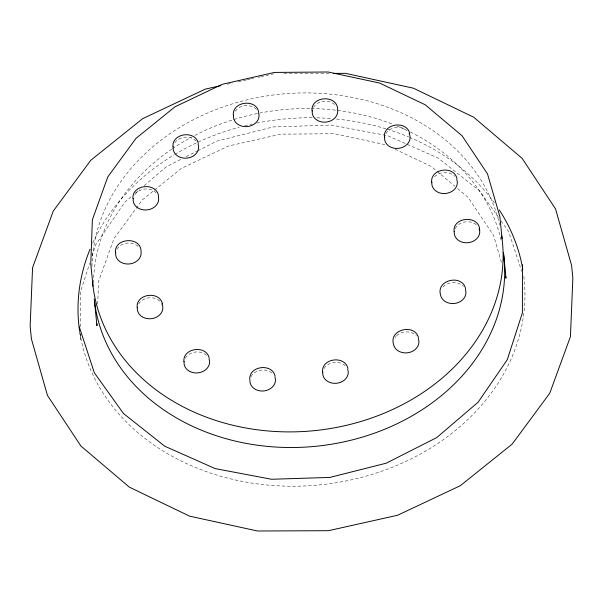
<?xml version="1.0" encoding="UTF-8"?>
<svg xmlns="http://www.w3.org/2000/svg" width="603" height="603" viewBox="0 0 603 603"><rect width="100%" height="100%" fill="white"/><g stroke="black" fill="none" stroke-linecap="round" stroke-linejoin="round"><path stroke-width="0.45" stroke-dasharray="3.02 2.26" d="M80.561 334.032L80.553 339.572L79.724 331.273M80.568 326.638L80.598 291.513L89.741 263.194M97.724 304.078L98.53 281.48L113.952 238.637L142.15 200.106L153.72 190.744M92.025 256.117L95.741 244.614L124.949 202.073L132.065 195.983M135.622 192.945L139.896 189.289M144.162 185.641L166.232 166.782L181.141 159.215M154.443 190.164L181.202 168.516L228.454 146.024L280.689 134.168L334.333 133.738L384.82 144.584M186.116 156.697L196.887 151.232M197.716 150.818L216.771 141.155L273.136 126.932L331.469 125.077L387.812 135.735L438.306 158.167L479.528 190.842L498.945 217.969M227.203 84.224L232.668 83.003M238.125 81.782L246.318 79.95M247.23 79.747L249.959 79.144M250.871 78.94L253.599 78.33M258.152 77.312L259.968 76.905M260.88 76.702L273.619 73.852M283.87 73.611L329.622 73.415M395.04 149.212L431.409 166.534L436.361 170.709M437.069 171.305L454.768 186.199M457.602 188.581L468.214 197.52L493.669 235.622L501.9 264.046M501.108 220.984L508.661 231.537L521.685 271.297M93.51 282.973A205.924 169.096 -5.7 0 1 171.697 149.205M172.481 148.67A205.924 169.096 -5.7 0 1 191.558 137.137M194.867 135.396A205.924 169.096 -5.7 0 1 310.387 108.548M311.336 108.563A205.924 169.096 -5.7 0 1 336.632 110.289M337.574 110.409A205.924 169.096 -5.7 0 1 393.171 124.391M396.699 125.808A205.924 169.096 -5.7 0 1 406.249 130.022M410.492 132.08A205.924 169.096 -5.7 0 1 501.251 240.687M523.834 276.4A223.826 183.794 -5.7 0 1 326.05 484.171A223.826 183.794 -5.7 0 1 79.626 331.228M92.658 243.182A223.826 183.794 -5.7 0 1 174.048 154.881M174.84 154.406A223.826 183.794 -5.7 0 1 239.24 127.195M244.728 125.771A223.826 183.794 -5.7 0 1 252.099 124.045M256.72 123.072A223.826 183.794 -5.7 0 1 313.025 117.773M316.801 117.834A223.826 183.794 -5.7 0 1 330.821 118.542M336.466 119.04A223.826 183.794 -5.7 0 1 386.282 128.929M387.156 129.2A223.826 183.794 -5.7 0 1 408.585 136.956M409.46 137.326A223.826 183.794 -5.7 0 1 494.55 203.053M91.965 266.405A205.924 169.096 -5.7 0 1 280.35 94.189A205.924 169.096 -5.7 0 1 499.691 225.07M235.193 111.231A12.791 10.5 -5.7 0 1 256.381 109.407M313.507 107.372A12.791 10.5 -5.7 0 1 335.095 104.922M385.89 133.632A12.791 10.5 -5.7 0 1 407.47 131.19M434.446 176.943A12.791 10.5 -5.7 0 1 454.707 176.287M455.19 228.62A12.791 10.5 -5.7 0 1 477.124 225.537M174.825 142.768A12.791 10.5 -5.7 0 1 196.02 140.944M134.853 194.573A12.791 10.5 -5.7 0 1 156.049 192.749M116.922 249.212A12.791 10.5 -5.7 0 1 138.509 246.77M138.615 303.98A12.791 10.5 -5.7 0 1 160.202 301.538M185.362 358.152A12.791 10.5 -5.7 0 1 206.95 355.702M250.901 376.867A12.791 10.5 -5.7 0 1 272.827 373.785M324.03 368.546A12.791 10.5 -5.7 0 1 345.617 366.096M395.086 337.492A12.791 10.5 -5.7 0 1 396.013 336.316M396.54 335.765A12.791 10.5 -5.7 0 1 416.274 335.667M443.054 286.96A12.791 10.5 -5.7 0 1 463.315 286.312"/><path stroke-width="0.9" d="M115.459 252.732C114.005 237.492 141.464 236.112 141.042 251.715A12.791 10.5 -5.7 0 1 128.371 264.016A12.791 10.5 -5.7 0 1 115.716 252.529M132.999 198.711C131.544 183.47 159.004 182.098 158.574 197.701A12.791 10.5 -5.7 0 1 145.911 209.995A12.791 10.5 -5.7 0 1 133.255 198.508M137.152 307.5C135.803 293.616 159.682 290.495 162.478 303.942M172.971 146.913C171.614 133.029 195.5 129.909 198.289 143.356M183.9 361.672C182.551 347.788 206.43 344.667 209.226 358.114M233.331 115.377C231.982 101.492 255.86 98.372 258.657 111.811M249.778 379.754C248.428 365.87 272.307 362.75 275.104 376.189M312.053 110.892C310.59 95.643 338.049 94.272 337.627 109.874A12.791 10.5 -5.7 0 1 324.964 122.175A12.791 10.5 -5.7 0 1 312.301 110.688M322.567 372.066C321.211 358.182 345.097 355.061 347.893 368.508M384.428 137.152C383.071 123.268 406.957 120.148 409.746 133.595M431.658 182.257C430.308 168.373 454.187 165.252 456.984 178.699M454.074 231.507C452.619 216.258 480.078 214.887 479.649 230.489M522.447 264.77L522.402 312.829L507.259 359.727L478.051 402.276L436.768 437.567L386.229 463.194L329.864 477.418L271.531 479.264L215.188 468.606L164.694 446.182L123.472 413.5L94.339 372.805L79.287 326.864M97.015 323.849L96.947 325.726L94.55 301.756M220.834 85.641L205.359 89.101L142.7 118.633L90.819 160.247L53.252 211.095L32.562 267.717L30.15 326.253L31.416 338.961L47.456 395.425L80.855 445.971L129.328 487.141L189.583 516.145L257.504 531.002L328.469 530.693L397.641 515.241L460.3 485.709L512.181 444.102L549.748 393.246L570.438 336.625L572.85 278.089L571.584 265.38L555.544 208.917L522.145 158.378L473.672 117.201L413.417 88.196L345.496 73.347L333.353 73.4M465.591 288.716C462.335 273.928 436.029 279.694 440.522 294.814A12.791 10.5 -5.7 0 0 455.943 303.219A12.791 10.5 -5.7 0 0 465.365 289.485M418.55 338.072C415.294 323.283 388.988 329.05 393.48 344.17A12.791 10.5 -5.7 0 0 408.902 352.574A12.791 10.5 -5.7 0 0 418.324 338.833M505.502 276.476L506.015 278.254L503.626 254.285M502.065 238.667L499.857 216.515L487.503 173.883L462.056 135.781L425.243 104.794L379.581 83.041L328.168 71.998L274.523 72.428L222.296 84.292L175.043 106.776L135.984 138.366L107.786 176.898L92.372 219.741L90.782 263.986L92.99 286.139M503.392 252.476A205.924 169.096 -5.7 0 1 319.296 445.911A205.924 169.096 -5.7 0 1 94.234 298.975M79.626 331.228A223.826 183.794 -5.7 0 1 90.035 249.25M499.299 209.965A223.826 183.794 -5.7 0 1 522.763 269.134M501.704 235.946A205.924 169.096 -5.7 0 1 317.163 430.361A205.924 169.096 -5.7 0 1 92.5 281.495M258.431 112.58A12.791 10.5 -5.7 0 1 247.358 126.577A12.791 10.5 -5.7 0 1 233.587 115.173M409.135 133.512A12.791 10.5 -5.7 0 1 399.005 148.293A12.791 10.5 -5.7 0 1 384.676 136.949M456.75 179.46A12.791 10.5 -5.7 0 1 445.685 193.465A12.791 10.5 -5.7 0 1 431.914 182.053M479.166 228.71A12.791 10.5 -5.7 0 1 468.101 242.708A12.791 10.5 -5.7 0 1 454.33 231.303M198.063 144.117A12.791 10.5 -5.7 0 1 186.998 158.122A12.791 10.5 -5.7 0 1 173.227 146.71M161.868 303.859A12.791 10.5 -5.7 0 1 151.737 318.64A12.791 10.5 -5.7 0 1 137.409 307.296M208.992 358.875A12.791 10.5 -5.7 0 1 197.927 372.88A12.791 10.5 -5.7 0 1 184.156 361.468M274.878 376.958A12.791 10.5 -5.7 0 1 264.363 390.887A12.791 10.5 -5.7 0 1 249.936 380.463M347.66 369.27A12.791 10.5 -5.7 0 1 336.595 383.274A12.791 10.5 -5.7 0 1 322.824 371.863"/></g></svg>
